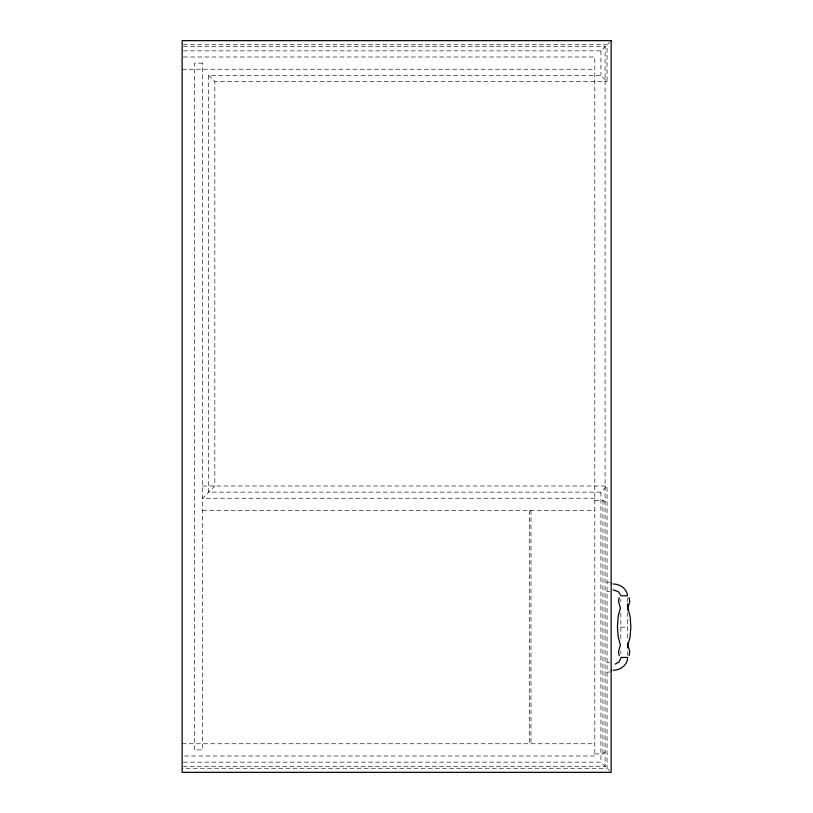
<?xml version="1.0" encoding="UTF-8"?>
<svg xmlns="http://www.w3.org/2000/svg" width="813" height="813" viewBox="0 0 813 813"><rect width="100%" height="100%" fill="white"/><g stroke="black" fill="none" stroke-linecap="round" stroke-linejoin="round"><path stroke-width="0.61" stroke-dasharray="4.07 3.05" d="M183.413 50.863L600.929 50.863L609.415 42.378M183.413 44.735L607.057 44.735L607.057 81.503L600.929 75.375L208.697 75.375L208.697 492.129L600.929 492.129L607.057 486.001L607.057 768.265L182.142 768.265M594.801 753.966L602.972 753.966L607.057 749.881M609.577 591.498L607.057 591.671M609.577 672.016L607.057 672.188M183.413 46.687L605.106 46.687L605.106 766.313L183.413 766.313M183.413 56.991L594.801 56.991L594.801 756.009L182.142 756.009M182.142 69.247L594.801 69.247M208.697 75.375L214.825 81.503L607.057 81.503M202.569 486.001L607.057 486.001M594.801 498.257L202.569 498.257L214.825 486.001L214.825 81.503M594.801 500.3L602.972 500.3L607.057 504.385M202.569 510.513L594.801 510.513M607.057 582.078L609.577 582.25M620.847 627.158L627.626 627.158M607.057 662.595L609.577 662.758M182.142 743.753L594.801 743.753M183.413 762.137L600.929 762.137L609.415 770.622M627.626 597.819L627.626 602.707M627.626 612.463L627.626 640.573M627.626 651.559L627.626 655.217M620.847 599.333L620.847 601.854M620.847 613.215L620.847 639.78M620.847 651.142L620.847 653.662M602.972 500.3L602.972 753.966M600.929 50.863L600.929 75.375M600.929 492.129L600.929 762.137M530.991 510.513L530.991 743.753M529.426 510.513L529.426 743.753M202.569 63.119L194.398 63.119L194.398 749.881L202.569 749.881L202.569 63.119"/><path stroke-width="1.22" d="M627.626 657.656C627.565 665.034 620.217 670.298 613.266 670.278M620.756 658.51L618.947 661.985L615.278 664.099M629.12 655.624L629.78 651.792L627.89 645.126L630.085 636.914L630.858 626.559L630.085 616.193L627.849 608.022L629.76 601.386L629.12 597.657M619.16 597.657L618.51 601.386L620.421 608.022L618.195 616.193L617.413 626.559L618.195 636.914L620.39 645.126L618.5 651.792L619.16 655.624M620.837 595.787L627.433 595.787M620.817 657.453L627.453 657.453M613.266 583.978C619.669 584.039 626.376 588.317 627.494 594.923M613.083 589.842L618.175 591.59L620.522 594.811M627.626 603.927L627.626 610.024M627.626 643.012L627.626 647.9M611.457 583.358L611.457 584.049M611.457 670.207L611.457 670.898M611.142 40.65L182.142 40.65L182.142 772.35L611.142 772.35L611.142 40.65"/></g></svg>
